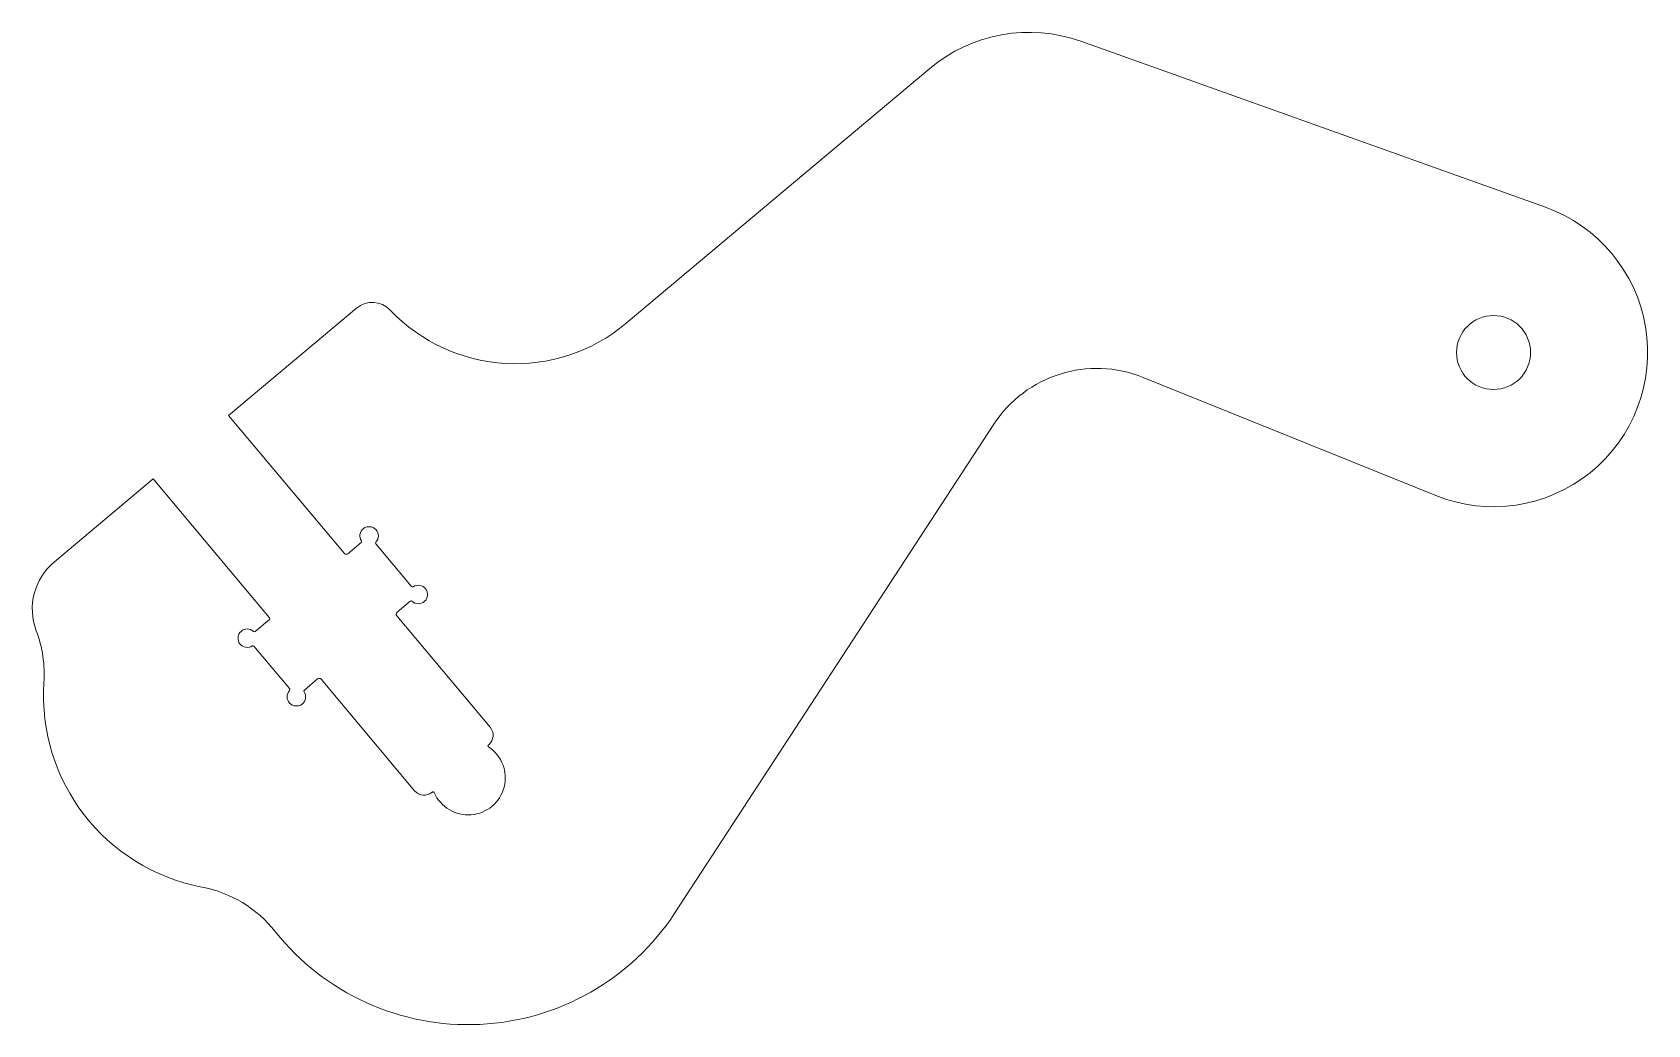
# Model space of a CAD drawing. Header units: millimetres. Extents: x -35 to 96, y -20 to 60.
import ezdxf

# ---------------------------------------------------------------- set-up
doc = ezdxf.new("R2010")
doc.units = ezdxf.units.MM
doc.layers.add('1', color=7, linetype='CONTINUOUS', true_color=0xffffff)

msp = doc.modelspace()

# ---------------------------------------------------------------- linework, layer by layer
at = {"layer": '1', "color": 163, "linetype": 'CONTINUOUS', "lineweight": 18}
for p, q in [((87.335721, 46.255859), (49.666053, 59.70934)), ((37.426995, 57.513124), (12.806737, 36.854274)), ((-9.067826, 38.080445), (-19.433389, 29.382706)), ((54.722938, 32.469766), (78.453313, 22.892518)), ((-19.433389, 29.382706), (-10.048689, 18.198457)), ((16.745231, -10.936053), (42.607766, 28.664537)), ((-25.561744, 24.240405), (-33.566909, 17.523275)), ((-16.112766, 12.979552), (-25.561744, 24.240405)), ((-9.766923, 18.173806), (-8.689939, 19.077503)), ((-7.500748, 18.973462), (-4.600615, 15.517218)), ((-5.806291, 13.142564), (1.778603, 4.103239)), ((-4.704656, 14.328027), (-5.78164, 13.42433)), ((-17.27868, 11.870693), (-16.125092, 12.838669)), ((-14.482588, 7.225258), (-17.382721, 10.681502)), ((-12.216413, 8.024914), (-13.293397, 7.121217)), ((-4.349753, -1.039062), (-11.934647, 8.000263)), ((1.655346, 2.694407), (1.629667, 2.672861)), ((-2.915243, -1.140772), (-2.940921, -1.162318))]:
    msp.add_line(p, q, dxfattribs=at)
msp.add_circle((83.131508, 34.484088), 3, dxfattribs=at)
for centre, radius, start, end in [((45.461841, 47.937568), 12.5, 70.346139, 130), ((83.131508, 34.484088), 12.5, 248.021686, 70.346139), ((-7.782251, 36.548357), 2, 43.583322, 130), ((-8.754218, 19.154107), 0.1, 310, 33.243673), ((-7.424143, 19.037741), 0.1, 136.756327, 220), ((-30.35297, 13.693052), 5, 130, 200.67452), ((-9.895481, 18.327015), 0.2, 220, 310), ((-4.524011, 15.581497), 0.1, 220, 303.243673), ((-5.653082, 13.271121), 0.2, 130, 220), ((-4.640377, 14.251423), 0.1, 46.756327, 130), ((-17.342959, 11.947297), 0.1, 226.756327, 310), ((-16.189371, 12.915273), 0.1, 310, 40), ((-17.459326, 10.617223), 0.1, 40, 123.243673), ((-12.087856, 7.871705), 0.2, 40, 130), ((-18.652113, 6.671484), 15.792669, 176.163698, 259.194927), ((-14.559193, 7.160979), 0.1, 316.756327, 40), ((-13.229119, 7.044613), 0.1, 130, 213.243673), ((1.693946, 2.596256), 0.1, 130, 236.877269), ((0, 0), 3, 203.122731, 56.877269), ((-2.850964, -1.217376), 0.1, 23.122731, 130), ((0, 0), 20, 218.471841, 326.852065)]:
    msp.add_arc(centre, radius, start, end, dxfattribs=at)
at = {"layer": '1', "color": 163, "linetype": 'CONTINUOUS', "lineweight": 18, "extrusion": (0, 0, -1)}
for centre, radius, start, end in [((-3.80771, 47.578896), 14, 230, 316.416678), ((-50.980382, 23.19651), 10, 33.147935, 111.978314), ((8.043323, 19.620078), 0.75, 326.756327, 223.243673), ((4.05804, 14.870602), 0.75, 56.756327, 313.243673), ((44.386987, 8.39717), 10, 159.32548, 183.836302), ((17.925296, 11.328118), 0.75, 236.756327, 133.243673), ((13.940013, 6.578642), 0.75, 146.756327, 43.243673), ((-1.012558, 3.460452), 1, 140, 230), ((3.583709, -0.396274), 1, 230, 320), ((23.48742, -18.663898), 10, 100.805073, 141.528159)]:
    msp.add_arc(centre, radius, start, end, dxfattribs=at)

doc.saveas('drawing.dxf')
